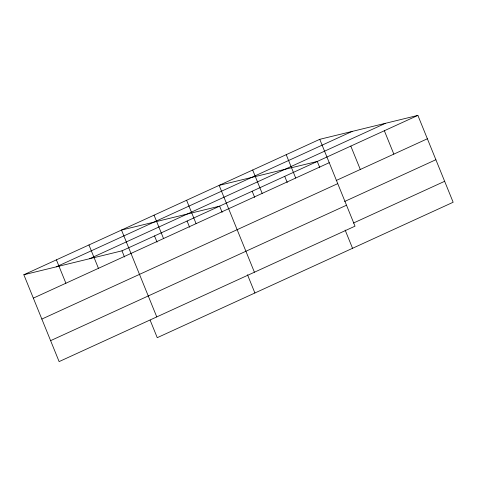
<?xml version="1.0" encoding="UTF-8"?>
<svg xmlns="http://www.w3.org/2000/svg" width="477" height="477" viewBox="0 0 477 477"><rect width="100%" height="100%" fill="white"/><g stroke="black" fill="none" stroke-linecap="round" stroke-linejoin="round"><path stroke-width="0.72" d="M319.751 139.32L355.019 226.17L59.118 361.602L23.85 274.752L319.751 139.32L417.882 115.398L453.15 202.248L157.249 337.68L150.112 320.115M56.232 266.858L352.133 131.425M89.598 258.725L385.499 123.293M23.85 274.752L121.981 250.83L417.882 115.398M33.342 298.125L329.243 162.687M336.16 180.521L427.374 138.771M41.845 319.071L337.752 183.639M344.662 201.467L435.883 159.717M50.61 340.656L346.511 205.217M353.427 223.051L444.642 181.302M384.349 130.746L393.841 154.119M350.81 146.099L360.302 169.472M319.787 167.636L317.277 161.447L219.146 185.362L254.414 272.212M345.133 230.051L352.545 248.296M286.218 154.667L295.71 178.04M284.727 176.347L287.237 182.53M252.679 170.015L262.171 193.388M252.178 191.241L254.688 197.43M222.139 212.325L219.629 206.142L121.498 230.057L156.766 316.907M247.485 274.746L254.897 292.991M186.596 200.262L196.089 223.635M187.079 221.036L189.59 227.225M154.047 215.157L163.539 238.53M154.53 235.936L157.04 242.119M121.981 250.83L124.491 257.02M88.949 244.957L98.441 268.324M56.399 259.852L65.892 283.225"/></g></svg>
